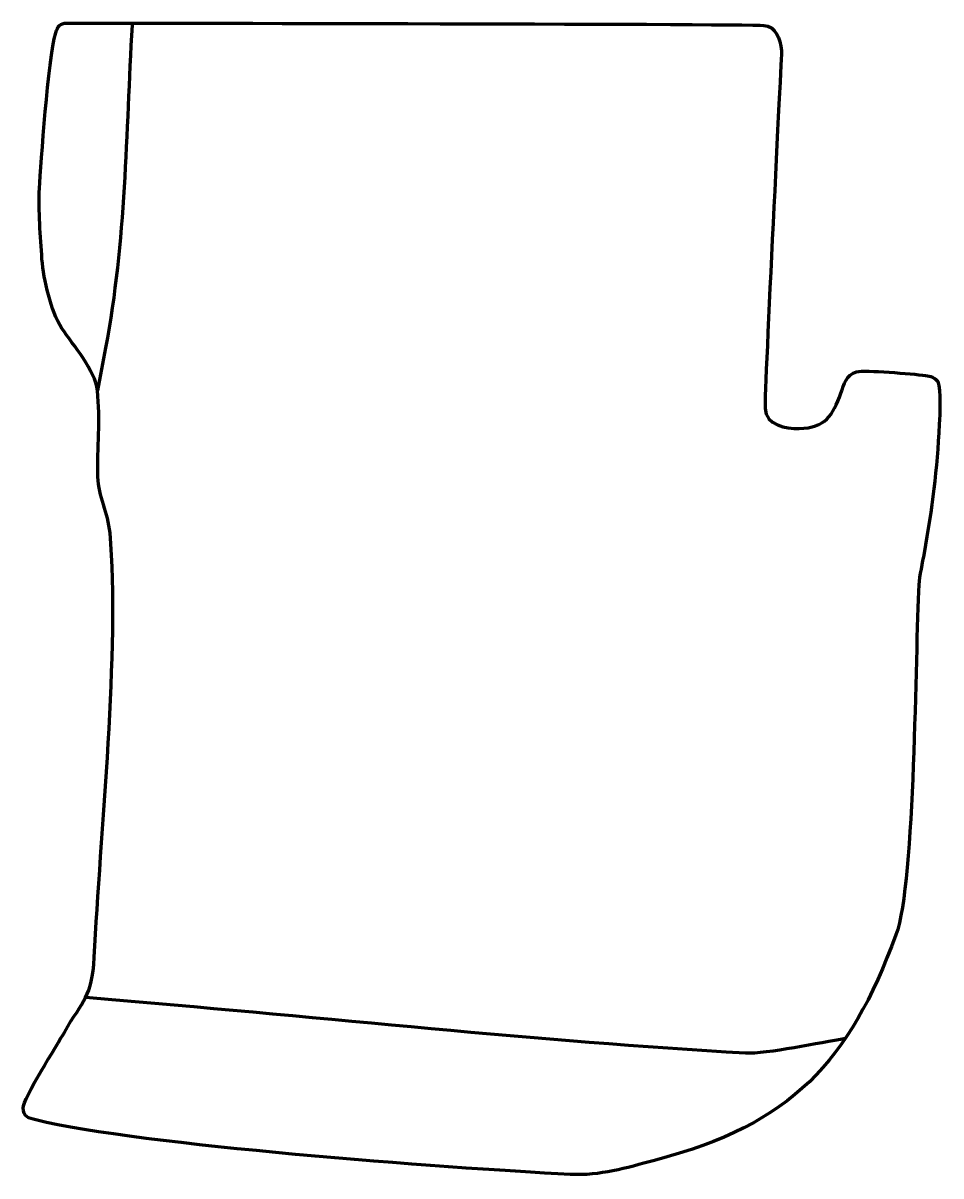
# Model space of a CAD drawing. Header units: millimetres. Extents: x 1560 to 2141, y 255 to 985.
import ezdxf

# ---------------------------------------------------------------- set-up
doc = ezdxf.new("R2010")
doc.units = ezdxf.units.MM
doc.header["$MEASUREMENT"] = 0
doc.layers.add('layer 2', color=7, linetype='Continuous')
doc.layers.add('layer 3', color=7, linetype='Continuous')

msp = doc.modelspace()

# ---------------------------------------------------------------- linework, layer by layer
at = {"layer": 'layer 2', "color": 142, "lineweight": 158}
for points, knots in [([(1628.8719, 983.665), (1624.9607, 915.5768), (1624.9093, 846.4987), (1612.0951, 779.4958), (1612.0951, 779.4958), (1610.3859, 770.4518), (1608.6754, 761.408), (1606.9656, 752.364)], [0, 0, 0, 0, 0.33333333, 0.33333333, 0.33333333, 0.33333333, 1, 1, 1, 1]), ([(1599.5391, 368.2932), (1605.8694, 367.7602), (1612.1998, 367.2271), (1618.5301, 366.6941), (1618.5301, 366.6941), (1749.817, 355.6386), (1886.5854, 340.4944), (2017.1985, 333.1085), (2017.1985, 333.1085), (2030.7003, 332.3449), (2064.5551, 339.8161), (2080.4602, 342.3021)], [0, 0, 0, 0, 0.25, 0.25, 0.25, 0.25, 0.5, 0.5, 0.5, 0.5, 1, 1, 1, 1])]:
    msp.add_open_spline(points, degree=3, knots=knots, dxfattribs=at)
at = {"layer": 'layer 3', "color": 242, "lineweight": 158}
msp.add_open_spline([(2040.0445, 967.5597), (2038.9647, 975.4404), (2036.2995, 983.0274), (2028.7085, 983.6322), (2028.7085, 983.6322), (2016.2346, 984.6263), (1587.5919, 985.0777), (1587.5919, 985.0777), (1587.5919, 985.0777), (1583.2595, 984.8206), (1581.8327, 983.2126), (1580.5381, 978.8297), (1580.5381, 978.8297), (1575.5717, 962.0161), (1571.3364, 895.7309), (1570.2334, 880.5272), (1570.2334, 880.5272), (1569.5714, 866.1465), (1570.8893, 850.0074), (1571.8304, 835.5395), (1571.8304, 835.5395), (1573.0462, 822.3112), (1577.3137, 803.0395), (1584.4048, 791.7885), (1584.4048, 791.7885), (1591.5794, 781.1698), (1605.6562, 765.0165), (1606.9656, 752.364), (1606.9656, 752.364), (1608.8889, 733.7766), (1606.8269, 716.1133), (1607.2551, 697.7072), (1607.2551, 697.7072), (1607.7332, 685.1685), (1613.6317, 675.2338), (1614.9382, 662.332), (1614.9382, 662.332), (1621.4407, 589.986), (1608.6519, 469.3164), (1604.91, 393.5691), (1604.91, 393.5691), (1603.5307, 367.9413), (1597.909, 366.9516), (1586.0518, 346.0378), (1586.0518, 346.0378), (1581.6402, 338.5345), (1559.8732, 303.8119), (1559.8906, 298.1263), (1559.8906, 298.1263), (1559.9077, 292.6526), (1563.2497, 291.7337), (1568.0529, 290.571), (1568.0529, 290.571), (1634.7509, 274.4253), (1826.7493, 260.1187), (1906.1055, 256.1131), (1906.1055, 256.1131), (1925.3845, 255.14), (1941.3219, 260.1662), (1959.6233, 264.9625), (1959.6233, 264.9625), (2047.0966, 287.8868), (2082.5675, 327.3751), (2112.3924, 407.8076), (2112.3924, 407.8076), (2124.7811, 441.2177), (2124.4036, 586.5021), (2126.8976, 629.3899), (2126.8976, 629.3899), (2127.2291, 635.0911), (2129.1243, 643.6479), (2130.1802, 649.5453), (2130.1802, 649.5453), (2135.2154, 677.667), (2138.4368, 702.4032), (2139.8083, 731.0158), (2139.8083, 731.0158), (2140.1133, 737.497), (2140.867, 752.3701), (2138.8658, 758.1065), (2138.8658, 758.1065), (2137.034, 760.6424), (2134.2118, 761.5922), (2131.1735, 761.97), (2131.1735, 761.97), (2122.0131, 763.1089), (2093.3071, 765.4613), (2087.4712, 764.296), (2087.4712, 764.296), (2081.0009, 762.2231), (2079.6272, 756.6874), (2077.5444, 750.716), (2077.5444, 750.716), (2072.411, 736.4144), (2067.6428, 728.8551), (2051.1715, 728.3248), (2051.1715, 728.3248), (2042.6695, 728.1732), (2029.9767, 730.3693), (2029.5323, 741.067), (2029.5323, 741.067), (2029.0879, 751.7647), (2040.0445, 967.5597), (2040.0445, 967.5597)], degree=3, knots=[0, 0, 0, 0, 0.03703704, 0.03703704, 0.03703704, 0.03703704, 0.07407407, 0.07407407, 0.07407407, 0.07407407, 0.11111111, 0.11111111, 0.11111111, 0.11111111, 0.14814815, 0.14814815, 0.14814815, 0.14814815, 0.18518519, 0.18518519, 0.18518519, 0.18518519, 0.22222222, 0.22222222, 0.22222222, 0.22222222, 0.25925926, 0.25925926, 0.25925926, 0.25925926, 0.2962963, 0.2962963, 0.2962963, 0.2962963, 0.33333333, 0.33333333, 0.33333333, 0.33333333, 0.37037037, 0.37037037, 0.37037037, 0.37037037, 0.40740741, 0.40740741, 0.40740741, 0.40740741, 0.44444444, 0.44444444, 0.44444444, 0.44444444, 0.48148148, 0.48148148, 0.48148148, 0.48148148, 0.51851852, 0.51851852, 0.51851852, 0.51851852, 0.55555556, 0.55555556, 0.55555556, 0.55555556, 0.59259259, 0.59259259, 0.59259259, 0.59259259, 0.62962963, 0.62962963, 0.62962963, 0.62962963, 0.66666667, 0.66666667, 0.66666667, 0.66666667, 0.7037037, 0.7037037, 0.7037037, 0.7037037, 0.74074074, 0.74074074, 0.74074074, 0.74074074, 0.77777778, 0.77777778, 0.77777778, 0.77777778, 0.81481481, 0.81481481, 0.81481481, 0.81481481, 0.85185185, 0.85185185, 0.85185185, 0.85185185, 0.88888889, 0.88888889, 0.88888889, 0.88888889, 0.92592593, 0.92592593, 0.92592593, 0.92592593, 1, 1, 1, 1], dxfattribs=at)

doc.saveas('drawing.dxf')
